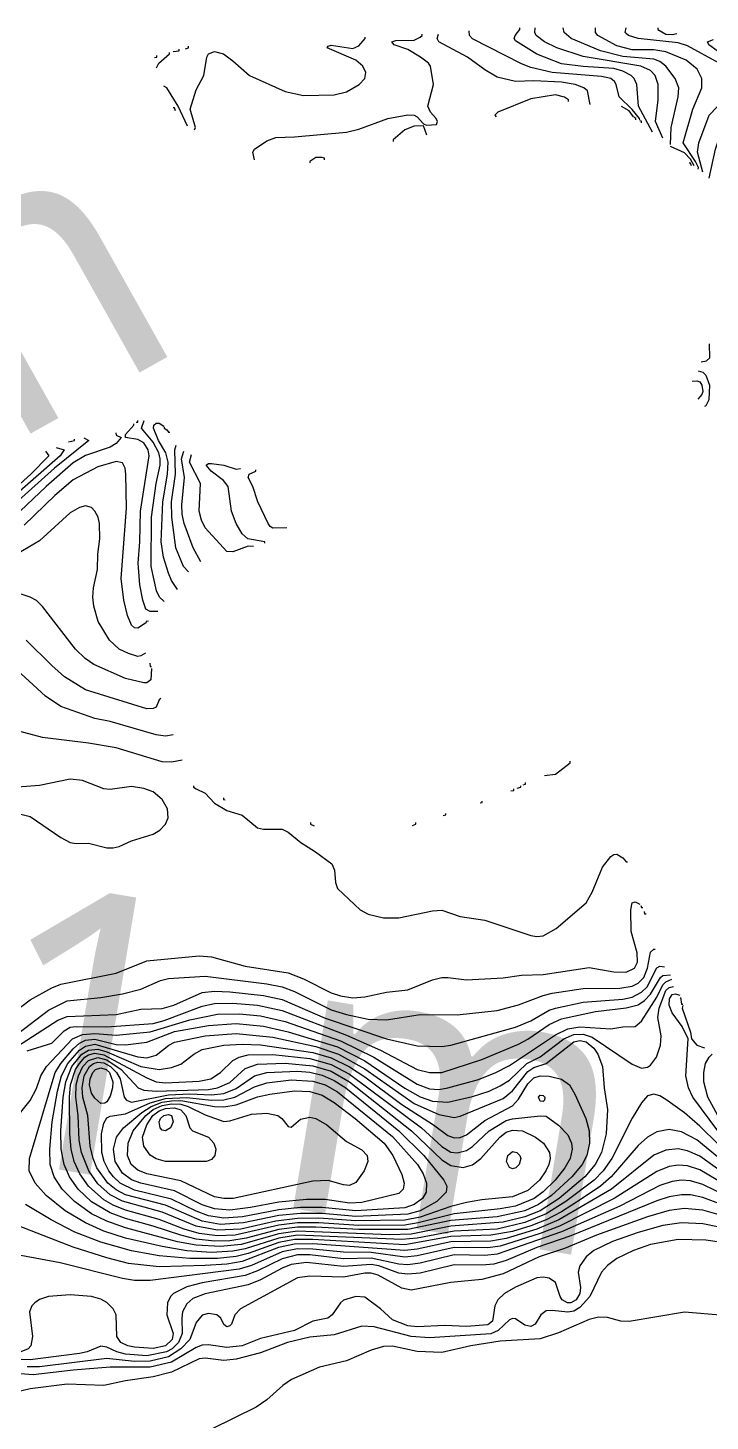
# Model space of a CAD drawing. Extents: x 474277 to 475042, y 254928 to 255625.
# Drawn here: x 474635.03 to 474652.07, y 255590.11 to 255624.93 of the extents above; entities that cross this region are included whole.
import ezdxf

# ---------------------------------------------------------------- set-up
doc = ezdxf.new("R2010")
doc.units = 0
doc.header["$MEASUREMENT"] = 0
doc.layers.add('BaseMapV2_DTM_export_MonNov09090547073261 — entities', color=1, linetype='CONTINUOUS')
doc.styles.get("Standard").update_dxf_attribs({"font": 'romans.shx'})

msp = doc.modelspace()

# ---------------------------------------------------------------- linework, layer by layer
at = {"layer": 'BaseMapV2_DTM_export_MonNov09090547073261 — entities', "color": 15, "linetype": 'Continuous', "true_color": 0xb7484b}
for points in [[(474639.194, 255622.381, 90.5), (474639.216, 255622.438, 90.5), (474639.088, 255622.898, 90.5), (474639.232, 255623.378, 90.5), (474639.428, 255623.742, 90.5), (474639.497, 255624.202, 90.5), (474639.539, 255624.28, 90.5), (474639.692, 255624.337, 90.5), (474639.918, 255624.279, 90.5), (474640.152, 255624.11, 90.5), (474640.565, 255623.742, 90.5), (474641.456, 255623.343, 90.5), (474641.916, 255623.244, 90.5), (474642.682, 255623.255, 90.5), (474642.989, 255623.33, 90.5), (474643.302, 255623.512, 90.5), (474643.443, 255623.665, 90.5), (474643.471, 255623.819, 90.5), (474643.393, 255623.972, 90.5), (474643.219, 255624.123, 90.5), (474642.508, 255624.432, 90.5), (474642.529, 255624.477, 90.5), (474642.606, 255624.496, 90.5), (474643.142, 255624.415, 90.5), (474643.296, 255624.483, 90.5), (474643.454, 255624.662, 90.5), (474643.454, 255624.7, 90.5)], [(474640.689, 255621.633, 90.75), (474640.647, 255621.825, 90.75), (474640.687, 255621.902, 90.75), (474640.996, 255622.108, 90.75), (474641.226, 255622.191, 90.75), (474641.686, 255622.204, 90.75), (474642.989, 255622.321, 90.75), (474643.296, 255622.398, 90.75), (474644.019, 255622.668, 90.75), (474644.523, 255622.757, 90.75), (474644.676, 255622.748, 90.75), (474644.753, 255622.71, 90.75), (474644.906, 255622.536, 90.75), (474644.983, 255622.496, 90.75), (474645.231, 255622.515, 90.75), (474645.263, 255622.592, 90.75), (474645.227, 255622.668, 90.75), (474645.085, 255622.822, 90.75), (474645.015, 255622.975, 90.75), (474645.156, 255623.512, 90.75), (474645.087, 255623.972, 90.75), (474645.037, 255624.049, 90.75), (474644.837, 255624.202, 90.75), (474644.523, 255624.39, 90.75), (474644.178, 255624.509, 90.75), (474644.123, 255624.585, 90.75), (474644.216, 255624.613, 90.75), (474644.676, 255624.622, 90.75), (474644.829, 255624.698, 90.75), (474644.876, 255624.739, 90.75), (474644.876, 255624.777, 90.75)], [(474649.069, 255623.013, 91), (474649.007, 255623.359, 91), (474648.912, 255623.435, 91), (474648.693, 255623.512, 91), (474648.356, 255623.572, 91), (474647.666, 255623.604, 91), (474647.206, 255623.589, 91), (474646.746, 255623.7, 91), (474646.44, 255623.881, 91), (474646.006, 255624.202, 91), (474645.289, 255624.583, 91), (474645.253, 255624.662, 91), (474645.286, 255624.777, 91)], [(474650.307, 255622.63, 91.25), (474650.303, 255622.668, 91.25), (474650.12, 255622.891, 91.25), (474649.791, 255623.205, 91.25), (474649.719, 255623.512, 91.25), (474649.68, 255623.589, 91.25), (474649.589, 255623.665, 91.25), (474649.353, 255623.718, 91.25), (474648.126, 255623.815, 91.25), (474647.59, 255623.939, 91.25), (474647.36, 255624.03, 91.25), (474646.133, 255624.659, 91.25), (474646.057, 255624.739, 91.25), (474646.052, 255624.854, 91.25)], [(474650.623, 255622.323, 91.5), (474650.28, 255622.975, 91.5), (474650.237, 255623.512, 91.5), (474650.168, 255623.665, 91.5), (474650.093, 255623.742, 91.5), (474649.89, 255623.852, 91.5), (474649.66, 255623.918, 91.5), (474648.893, 255623.962, 91.5), (474648.356, 255624.035, 91.5), (474647.743, 255624.276, 91.5), (474647.206, 255624.609, 91.5), (474647.172, 255624.662, 91.5), (474647.196, 255624.739, 91.5), (474647.317, 255624.892, 91.5), (474647.317, 255624.93, 91.5)], [(474650.883, 255622.17, 91.75), (474650.702, 255622.592, 91.75), (474650.766, 255623.129, 91.75), (474650.772, 255623.512, 91.75), (474650.691, 255623.742, 91.75), (474650.58, 255623.863, 91.75), (474650.335, 255623.972, 91.75), (474648.893, 255624.214, 91.75), (474648.235, 255624.432, 91.75), (474647.927, 255624.585, 91.75), (474647.726, 255624.739, 91.75), (474647.687, 255624.815, 91.75), (474647.695, 255624.93, 91.75)], [(474651.073, 255622.017, 92), (474651.092, 255622.438, 92), (474651.264, 255623.205, 92), (474651.282, 255623.435, 92), (474651.193, 255623.665, 92), (474650.96, 255623.972, 92), (474650.81, 255624.09, 92), (474650.657, 255624.149, 92), (474649.89, 255624.213, 92), (474649.325, 255624.355, 92), (474648.594, 255624.662, 92), (474648.426, 255624.815, 92), (474648.4, 255624.93, 92)], [(474651.769, 255621.398, 92.25), (474651.777, 255621.442, 92.25), (474651.698, 255621.595, 92.25), (474651.389, 255622.055, 92.25), (474651.634, 255622.898, 92.25), (474651.856, 255623.435, 92.25), (474651.857, 255623.665, 92.25), (474651.743, 255623.895, 92.25), (474651.466, 255624.125, 92.25), (474650.963, 255624.334, 92.25), (474650.657, 255624.378, 92.25), (474650.12, 255624.381, 92.25), (474649.737, 255624.479, 92.25), (474649.264, 255624.739, 92.25), (474649.202, 255624.815, 92.25), (474649.205, 255624.93, 92.25)], [(474651.883, 255621.327, 92.5), (474651.747, 255621.825, 92.5), (474651.786, 255622.055, 92.5), (474652.041, 255622.745, 92.5), (474652.623, 255623.359, 92.5), (474652.648, 255623.512, 92.5), (474652.568, 255623.742, 92.5), (474652.457, 255623.895, 92.5), (474652.289, 255624.049, 92.5), (474651.5, 255624.481, 92.5), (474651.27, 255624.558, 92.5), (474650.273, 255624.663, 92.5), (474650.028, 255624.739, 92.5), (474649.967, 255624.792, 92.5), (474649.946, 255624.815, 92.5), (474649.966, 255624.93, 92.5)], [(474650.762, 255624.93, 92.5), (474650.762, 255624.892, 92.5), (474650.963, 255624.771, 92.5), (474651.117, 255624.761, 92.5), (474651.232, 255624.789, 92.5)], [(474652.045, 255621.173, 92.75), (474652.197, 255621.902, 92.75), (474652.344, 255622.326, 92.75), (474652.557, 255622.592, 92.75), (474652.969, 255622.898, 92.75), (474653.11, 255623.047, 92.75), (474653.18, 255623.205, 92.75), (474653.194, 255623.359, 92.75), (474653.166, 255623.589, 92.75), (474653.034, 255623.845, 92.75), (474652.808, 255624.049, 92.75), (474652.241, 255624.355, 92.75), (474652.035, 255624.509, 92.75), (474651.997, 255624.585, 92.75), (474652.152, 255624.643, 92.75)], [(474638.197, 255624.186, 90), (474638.256, 255624.202, 90), (474638.256, 255624.24, 90)], [(474638.244, 255623.934, 90.25), (474638.299, 255624.049, 90.25), (474638.57, 255624.279, 90.25), (474638.57, 255624.317, 90.25)], [(474638.657, 255624.34, 90.25), (474638.81, 255624.355, 90.25), (474638.81, 255624.394, 90.25)], [(474638.964, 255624.406, 90.25), (474639.045, 255624.432, 90.25), (474639.045, 255624.47, 90.25)], [(474639.02, 255622.477, 90.25), (474638.781, 255622.975, 90.25), (474638.499, 255623.435, 90.25), (474638.427, 255623.476, 90.25)], [(474648.53, 255623.09, 90.75), (474648.53, 255623.129, 90.75), (474648.433, 255623.197, 90.75), (474648.203, 255623.253, 90.75), (474647.59, 255623.157, 90.75), (474646.765, 255622.822, 90.75), (474646.693, 255622.745, 90.75), (474646.723, 255622.707, 90.75)], [(474638.716, 255622.86, 90), (474638.695, 255622.932, 90), (474638.657, 255622.932, 90)], [(474650.155, 255622.707, 91), (474650.043, 255622.859, 91), (474649.852, 255622.969, 91)], [(474650.208, 255622.63, 91), (474650.208, 255622.668, 91), (474650.158, 255622.699, 91)], [(474650.354, 255622.553, 91.25), (474650.35, 255622.598, 91.25), (474650.312, 255622.611, 91.25)], [(474644.996, 255622.247, 90.75), (474644.906, 255622.483, 90.75), (474644.676, 255622.475, 90.75), (474644.446, 255622.382, 90.75), (474644.154, 255622.132, 90.75), (474644.154, 255622.093, 90.75)], [(474651.667, 255621.48, 92), (474651.577, 255621.649, 92), (474651.424, 255621.804, 92), (474651.078, 255621.967, 92)], [(474642.436, 255621.633, 90.75), (474642.436, 255621.672, 90.75), (474642.376, 255621.69, 90.75), (474642.222, 255621.693, 90.75), (474642.073, 255621.595, 90.75), (474642.073, 255621.557, 90.75)], [(474651.599, 255621.48, 91.75), (474651.577, 255621.551, 91.75), (474651.539, 255621.551, 91.75)], [(474651.845, 255616.586, 91.25), (474651.977, 255616.611, 91.25), (474652.055, 255616.688, 91.25), (474652.054, 255617.033, 91.25)], [(474651.769, 255616.358, 91.5), (474651.884, 255616.327, 91.5), (474651.96, 255616.25, 91.5), (474652.05, 255615.998, 91.5), (474652.037, 255615.632, 91.5), (474651.96, 255615.482, 91.5), (474651.922, 255615.471, 91.5)], [(474651.615, 255616.102, 91.75), (474651.73, 255616.112, 91.75), (474651.807, 255616.083, 91.75), (474651.861, 255615.998, 91.75), (474651.882, 255615.844, 91.75), (474651.861, 255615.768, 91.75), (474651.756, 255615.653, 91.75)], [(474638.274, 255610.344, 91.75), (474638.082, 255610.347, 91.75), (474637.981, 255610.4, 91.75), (474637.901, 255610.63, 91.75), (474637.829, 255611.014, 91.75), (474637.785, 255611.55, 91.75), (474637.827, 255612.087, 91.75), (474637.841, 255612.854, 91.75), (474638.065, 255614.234, 91.75), (474638.039, 255614.387, 91.75), (474637.929, 255614.559, 91.75), (474637.775, 255614.645, 91.75), (474637.474, 255614.694, 91.75), (474637.47, 255614.771, 91.75), (474637.681, 255615.001, 91.75), (474637.681, 255615.039, 91.75)], [(474637.737, 255615.075, 91.75), (474637.775, 255615.076, 91.75), (474637.777, 255615.116, 91.75)], [(474638.435, 255610.592, 92), (474638.318, 255610.707, 92), (474638.241, 255610.86, 92), (474638.107, 255611.474, 92), (474638.123, 255612.701, 92), (474638.236, 255613.544, 92), (474638.335, 255614.004, 92), (474638.337, 255614.157, 92), (474638.301, 255614.311, 92), (474638.159, 255614.578, 92), (474637.87, 255614.924, 92), (474637.938, 255615.116, 92)], [(474638.767, 255610.899, 92.25), (474638.619, 255611.116, 92.25), (474638.542, 255611.302, 92.25), (474638.422, 255611.704, 92.25), (474638.36, 255612.087, 92.25), (474638.401, 255613.084, 92.25), (474638.519, 255613.774, 92.25), (474638.539, 255614.081, 92.25), (474638.48, 255614.311, 92.25), (474638.297, 255614.617, 92.25), (474638.17, 255614.924, 92.25), (474638.179, 255615.001, 92.25), (474638.235, 255615.051, 92.25), (474638.312, 255615.05, 92.25), (474638.427, 255614.977, 92.25)], [(474638.433, 255614.962, 92.25), (474638.439, 255614.924, 92.25), (474638.504, 255614.887, 92.25)], [(474638.504, 255614.886, 92.25), (474638.542, 255614.825, 92.25), (474638.58, 255614.825, 92.25)], [(474636.433, 255614.682, 92), (474636.552, 255614.617, 92), (474635.697, 255613.927, 92), (474634.063, 255612.471, 92)], [(474637.226, 255614.809, 91.75), (474637.238, 255614.755, 91.75), (474637.358, 255614.694, 91.75), (474637.237, 255614.541, 91.75), (474637.085, 255614.456, 91.75), (474636.472, 255614.241, 91.75), (474636.165, 255614.06, 91.75), (474635.488, 255613.467, 91.75), (474634.679, 255612.701, 91.75)], [(474636.05, 255614.588, 92), (474636.194, 255614.617, 92), (474636.194, 255614.656, 92)], [(474639.04, 255611.336, 92.5), (474638.92, 255611.474, 92.5), (474638.724, 255611.934, 92.5), (474638.623, 255612.701, 92.5), (474638.618, 255613.084, 92.5), (474638.72, 255613.774, 92.5), (474638.701, 255614.387, 92.5), (474638.738, 255614.502, 92.5)], [(474635.743, 255614.441, 92.25), (474635.936, 255614.387, 92.25), (474635.838, 255614.234, 92.25), (474633.941, 255612.578, 92.25)], [(474635.477, 255614.349, 92.5), (474635.557, 255614.234, 92.5), (474635.105, 255613.774, 92.5), (474634.401, 255613.138, 92.5)], [(474639.347, 255611.587, 92.75), (474639.159, 255611.934, 92.75), (474638.939, 255612.547, 92.75), (474638.887, 255612.777, 92.75), (474638.88, 255613.007, 92.75), (474638.941, 255613.697, 92.75), (474638.868, 255614.157, 92.75), (474638.924, 255614.349, 92.75)], [(474640.662, 255611.972, 93), (474640.535, 255611.974, 93), (474640.152, 255611.834, 93), (474639.999, 255611.844, 93), (474639.462, 255612.44, 93), (474639.367, 255612.624, 93), (474639.307, 255612.854, 93), (474639.339, 255613.544, 93), (474639.066, 255614.081, 93), (474639.121, 255614.272, 93)], [(474637.967, 255610.05, 91.5), (474637.775, 255609.932, 91.5), (474637.698, 255609.94, 91.5), (474637.622, 255610.007, 91.5), (474637.52, 255610.247, 91.5), (474637.428, 255610.63, 91.5), (474637.365, 255611.167, 91.5), (474637.495, 255612.931, 91.5), (474637.475, 255613.774, 91.5), (474637.459, 255613.927, 91.5), (474637.392, 255614.061, 91.5), (474637.238, 255614.092, 91.5), (474636.778, 255613.961, 91.5), (474636.165, 255613.635, 91.5), (474635.705, 255613.242, 91.5), (474634.938, 255612.501, 91.5)], [(474640.952, 255612.049, 93.25), (474640.952, 255612.087, 93.25), (474640.528, 255612.164, 93.25), (474640.382, 255612.287, 93.25), (474640.233, 255612.547, 93.25), (474640.113, 255612.854, 93.25), (474640.033, 255613.467, 93.25), (474639.915, 255613.621, 93.25), (474639.609, 255613.851, 93.25), (474639.482, 255614.004, 93.25), (474639.539, 255614.047, 93.25), (474639.615, 255614.041, 93.25), (474639.922, 255614.001, 93.25), (474640.229, 255613.906, 93.25), (474640.344, 255613.915, 93.25)], [(474641.494, 255612.437, 93.5), (474641.149, 255612.432, 93.5), (474641.082, 255612.471, 93.5), (474641.036, 255612.547, 93.5), (474640.776, 255613.084, 93.5), (474640.646, 255613.467, 93.5), (474640.529, 255613.697, 93.5), (474640.56, 255613.774, 93.5), (474640.721, 255613.851, 93.5), (474640.721, 255613.889, 93.5)], [(474637.967, 255609.305, 91.25), (474637.852, 255609.234, 91.25), (474637.775, 255609.223, 91.25), (474637.545, 255609.292, 91.25), (474637.312, 255609.403, 91.25), (474637.067, 255609.633, 91.25), (474636.785, 255610.094, 91.25), (474636.682, 255610.477, 91.25), (474636.656, 255610.707, 91.25), (474636.673, 255610.937, 91.25), (474636.775, 255611.397, 91.25), (474636.776, 255611.78, 91.25), (474636.826, 255612.164, 91.25), (474636.818, 255612.547, 91.25), (474636.784, 255612.701, 91.25), (474636.701, 255612.854, 91.25), (474636.625, 255612.941, 91.25), (474636.472, 255612.987, 91.25), (474636.318, 255612.942, 91.25), (474636.088, 255612.812, 91.25), (474635.322, 255612.114, 91.25), (474634.478, 255611.61, 91.25)], [(474638.12, 255608.924, 91), (474638.104, 255608.637, 91), (474638.005, 255608.565, 91), (474637.929, 255608.566, 91), (474637.468, 255608.669, 91), (474636.683, 255609.02, 91), (474636.466, 255609.173, 91), (474636.223, 255609.403, 91), (474635.398, 255610.471, 91), (474635.245, 255610.617, 91), (474635.091, 255610.707, 91), (474634.478, 255610.909, 91)], [(474638.044, 255610.105, 91.5), (474637.986, 255610.094, 91.5), (474637.974, 255610.055, 91.5)], [(474638.35, 255608.168, 90.75), (474638.312, 255608.139, 90.75), (474638.235, 255607.958, 90.75), (474638.159, 255607.92, 90.75), (474638.005, 255607.916, 90.75), (474636.472, 255608.384, 90.75), (474635.951, 255608.713, 90.75), (474635.628, 255608.993, 90.75), (474634.989, 255609.633, 90.75)], [(474638.657, 255607.263, 90.5), (474638.465, 255607.234, 90.5), (474638.235, 255607.267, 90.5), (474637.085, 255607.593, 90.5), (474636.702, 255607.675, 90.5), (474635.858, 255607.975, 90.5), (474635.475, 255608.228, 90.5), (474634.555, 255609.07, 90.5)], [(474638.075, 255609.058, 91), (474638.082, 255608.97, 91), (474638.12, 255608.97, 91)], [(474638.887, 255606.633, 90.25), (474638.619, 255606.578, 90.25), (474638.389, 255606.592, 90.25), (474637.238, 255606.936, 90.25), (474636.548, 255607.059, 90.25), (474635.398, 255607.199, 90.25), (474634.555, 255607.423, 90.25)], [(474647.935, 255606.243, 89.75), (474648.203, 255606.278, 89.75), (474648.572, 255606.566, 89.75), (474648.572, 255606.605, 89.75)], [(474637.315, 255604.476, 90), (474637.622, 255604.612, 90), (474638.159, 255604.781, 90), (474638.326, 255604.88, 90), (474638.471, 255605.033, 90), (474638.532, 255605.186, 90), (474638.522, 255605.416, 90), (474638.382, 255605.646, 90), (474638.159, 255605.841, 90), (474637.929, 255605.924, 90), (474637.622, 255605.972, 90), (474637.085, 255605.901, 90), (474636.932, 255605.911, 90), (474636.395, 255606.122, 90), (474636.088, 255606.153, 90), (474635.322, 255606, 90), (474634.555, 255605.942, 90)], [(474639.171, 255605.991, 90), (474639.171, 255605.953, 90), (474639.232, 255605.912, 90), (474639.462, 255605.804, 90), (474639.692, 255605.555, 90), (474639.999, 255605.37, 90), (474640.382, 255605.257, 90), (474640.766, 255604.943, 90), (474640.919, 255604.902, 90), (474641.379, 255604.902, 90), (474641.532, 255604.829, 90), (474641.846, 255604.573, 90), (474642.217, 255604.343, 90), (474642.623, 255604.036, 90), (474642.687, 255603.883, 90), (474642.711, 255603.576, 90), (474642.766, 255603.423, 90), (474643.327, 255602.886, 90), (474643.526, 255602.784, 90), (474643.909, 255602.691, 90), (474644.293, 255602.686, 90), (474645.136, 255602.868, 90), (474645.366, 255602.882, 90), (474645.826, 255602.72, 90), (474646.44, 255602.632, 90), (474647.59, 255602.25, 90), (474647.743, 255602.221, 90), (474647.896, 255602.237, 90), (474648.222, 255602.426, 90), (474648.97, 255603.065, 90), (474649.123, 255603.328, 90), (474649.378, 255603.959, 90), (474649.583, 255604.219, 90), (474649.66, 255604.275, 90), (474649.737, 255604.284, 90), (474649.89, 255604.186, 90), (474649.967, 255604.087, 90), (474650.005, 255604.087, 90)], [(474647.091, 255605.866, 89.75), (474647.162, 255605.876, 89.75), (474647.162, 255605.915, 89.75)], [(474647.245, 255605.927, 89.75), (474647.336, 255605.953, 89.75), (474647.336, 255605.991, 89.75)], [(474647.398, 255606.011, 89.75), (474647.459, 255606.03, 89.75), (474647.459, 255606.068, 89.75)], [(474639.915, 255605.685, 89.75), (474639.915, 255605.646, 89.75), (474639.96, 255605.642, 89.75)], [(474646.325, 255605.563, 89.75), (474646.372, 255605.57, 89.75), (474646.372, 255605.608, 89.75)], [(474634.861, 255605.278, 90), (474635.091, 255605.222, 90), (474635.858, 255604.701, 90), (474636.088, 255604.576, 90), (474636.242, 255604.545, 90), (474636.548, 255604.554, 90), (474637.008, 255604.443, 90), (474637.162, 255604.439, 90), (474637.315, 255604.476, 90)], [(474645.404, 255605.245, 89.75), (474645.471, 255605.263, 89.75), (474645.471, 255605.301, 89.75)], [(474642.087, 255605.071, 89.75), (474642.087, 255605.033, 89.75), (474642.184, 255604.987, 89.75)], [(474644.638, 255605.001, 89.75), (474644.721, 255605.033, 89.75), (474644.721, 255605.071, 89.75)], [(474634.708, 255600.346, 90.25), (474635.091, 255600.637, 90.25), (474635.628, 255600.943, 90.25), (474635.858, 255601.029, 90.25), (474637.238, 255601.311, 90.25), (474638.005, 255601.618, 90.25), (474639.309, 255601.74, 90.25), (474639.615, 255601.719, 90.25), (474640.459, 255601.485, 90.25), (474641.532, 255601.314, 90.25), (474641.916, 255601.168, 90.25), (474642.606, 255600.812, 90.25), (474642.836, 255600.737, 90.25), (474643.142, 255600.695, 90.25), (474643.449, 255600.713, 90.25), (474643.986, 255600.831, 90.25), (474644.523, 255600.891, 90.25), (474645.136, 255601.137, 90.25), (474645.366, 255601.198, 90.25), (474645.519, 255601.203, 90.25), (474645.98, 255601.137, 90.25), (474646.9, 255601.188, 90.25), (474647.36, 255601.256, 90.25), (474647.896, 255601.277, 90.25), (474649.047, 255601.452, 90.25), (474649.66, 255601.338, 90.25), (474649.967, 255601.333, 90.25), (474650.175, 255601.429, 90.25), (474650.254, 255601.582, 90.25), (474650.244, 255601.813, 90.25), (474650.098, 255602.349, 90.25), (474650.087, 255602.886, 90.25), (474650.12, 255603.065, 90.25), (474650.197, 255603.089, 90.25), (474650.312, 255603.031, 90.25)], [(474650.333, 255603.001, 90.25), (474650.35, 255602.95, 90.25), (474650.388, 255602.95, 90.25)], [(474650.42, 255602.848, 90.25), (474650.427, 255602.79, 90.25), (474650.465, 255602.79, 90.25)], [(474634.631, 255599.686, 90.5), (474635.552, 255600.383, 90.5), (474636.012, 255600.615, 90.5), (474636.855, 255600.697, 90.5), (474637.392, 255600.792, 90.5), (474637.852, 255600.91, 90.5), (474638.341, 255601.122, 90.5), (474638.542, 255601.176, 90.5), (474639.462, 255601.235, 90.5), (474640.996, 255601.04, 90.5), (474641.379, 255600.964, 90.5), (474641.686, 255600.852, 90.5), (474642.606, 255600.394, 90.5), (474642.989, 255600.274, 90.5), (474643.526, 255600.161, 90.5), (474643.986, 255600.143, 90.5), (474644.829, 255600.273, 90.5), (474645.749, 255600.262, 90.5), (474646.746, 255600.378, 90.5), (474647.283, 255600.52, 90.5), (474647.896, 255600.752, 90.5), (474648.126, 255600.805, 90.5), (474648.893, 255600.921, 90.5), (474649.813, 255600.935, 90.5), (474650.12, 255600.984, 90.5), (474650.273, 255601.054, 90.5), (474650.408, 255601.199, 90.5), (474650.502, 255601.429, 90.5), (474650.58, 255601.832, 90.5), (474650.657, 255601.904, 90.5), (474650.695, 255601.904, 90.5)], [(474634.631, 255599.39, 90.75), (474635.782, 255600.129, 90.75), (474636.012, 255600.227, 90.75), (474637.238, 255600.276, 90.75), (474637.852, 255600.41, 90.75), (474638.389, 255600.423, 90.75), (474638.678, 255600.509, 90.75), (474639.385, 255600.822, 90.75), (474639.692, 255600.858, 90.75), (474640.075, 255600.839, 90.75), (474640.919, 255600.753, 90.75), (474641.379, 255600.653, 90.75), (474642.452, 255600.179, 90.75), (474643.986, 255599.664, 90.75), (474644.753, 255599.49, 90.75), (474645.366, 255599.475, 90.75), (474645.596, 255599.512, 90.75), (474647.206, 255599.958, 90.75), (474647.59, 255600.118, 90.75), (474648.05, 255600.381, 90.75), (474648.203, 255600.435, 90.75), (474648.893, 255600.582, 90.75), (474649.89, 255600.659, 90.75), (474650.12, 255600.707, 90.75), (474650.35, 255600.83, 90.75), (474650.493, 255600.969, 90.75), (474650.733, 255601.437, 90.75), (474650.81, 255601.485, 90.75), (474650.925, 255601.464, 90.75)], [(474635.015, 255599.366, 91), (474635.628, 255599.557, 91), (474635.935, 255599.868, 91), (474636.088, 255599.955, 91), (474636.242, 255599.977, 91), (474637.008, 255599.968, 91), (474638.159, 255600.052, 91), (474638.436, 255600.126, 91), (474639.385, 255600.482, 91), (474639.692, 255600.549, 91), (474640.152, 255600.556, 91), (474640.766, 255600.508, 91), (474641.379, 255600.375, 91), (474642.989, 255599.754, 91), (474643.833, 255599.381, 91), (474644.753, 255598.901, 91), (474645.059, 255598.828, 91), (474645.366, 255598.823, 91), (474646.363, 255599.146, 91), (474647.283, 255599.536, 91), (474647.513, 255599.657, 91), (474648.05, 255600.026, 91), (474648.356, 255600.169, 91), (474649.2, 255600.349, 91), (474649.967, 255600.444, 91), (474650.273, 255600.517, 91), (474650.427, 255600.622, 91), (474650.58, 255600.785, 91), (474650.829, 255601.199, 91), (474650.887, 255601.248, 91), (474651.078, 255601.265, 91)], [(474634.861, 255597.831, 91.25), (474635.091, 255598.122, 91.25), (474635.245, 255598.428, 91.25), (474635.356, 255598.745, 91.25), (474635.498, 255598.976, 91.25), (474636.143, 255599.666, 91.25), (474636.395, 255599.773, 91.25), (474636.702, 255599.797, 91.25), (474637.238, 255599.758, 91.25), (474638.082, 255599.844, 91.25), (474639.079, 255600.142, 91.25), (474639.769, 255600.282, 91.25), (474640.305, 255600.292, 91.25), (474640.842, 255600.244, 91.25), (474641.456, 255600.097, 91.25), (474642.836, 255599.616, 91.25), (474643.67, 255599.206, 91.25), (474644.753, 255598.533, 91.25), (474645.059, 255598.42, 91.25), (474645.289, 255598.402, 91.25), (474645.519, 255598.44, 91.25), (474646.286, 255598.654, 91.25), (474646.715, 255598.822, 91.25), (474647.053, 255599.004, 91.25), (474648.203, 255599.77, 91.25), (474648.51, 255599.92, 91.25), (474648.817, 255599.965, 91.25), (474649.583, 255599.918, 91.25), (474649.89, 255599.969, 91.25), (474650.197, 255599.978, 91.25), (474650.35, 255600.104, 91.25), (474650.733, 255600.708, 91.25), (474650.887, 255601.012, 91.25), (474650.963, 255601.091, 91.25), (474651.112, 255601.161, 91.25)], [(474652.727, 255596.581, 91.5), (474651.807, 255597.48, 91.5), (474651.424, 255597.814, 91.5), (474650.963, 255598.151, 91.5), (474650.81, 255598.238, 91.5), (474650.657, 255598.283, 91.5), (474650.503, 255598.239, 91.5), (474650.35, 255598.07, 91.5), (474650.12, 255597.686, 91.5), (474649.614, 255596.675, 91.5), (474649.396, 255596.369, 91.5), (474649.171, 255596.138, 91.5), (474648.464, 255595.602, 91.5), (474647.973, 255595.292, 91.5), (474647.436, 255595.076, 91.5), (474646.746, 255594.913, 91.5), (474645.673, 255594.862, 91.5), (474644.753, 255594.689, 91.5), (474644.369, 255594.649, 91.5), (474641.762, 255594.756, 91.5), (474641.302, 255594.688, 91.5), (474640.459, 255594.419, 91.5), (474640.152, 255594.359, 91.5), (474639.615, 255594.329, 91.5), (474639.002, 255594.369, 91.5), (474638.389, 255594.474, 91.5), (474637.468, 255594.685, 91.5), (474636.932, 255594.861, 91.5), (474636.474, 255595.065, 91.5), (474635.967, 255595.372, 91.5), (474635.49, 255595.755, 91.5), (474635.213, 255596.062, 91.5), (474635.067, 255596.369, 91.5), (474635.075, 255596.675, 91.5), (474635.718, 255598.822, 91.5), (474635.852, 255599.052, 91.5), (474636.165, 255599.42, 91.5), (474636.318, 255599.555, 91.5), (474636.472, 255599.632, 91.5), (474636.702, 255599.658, 91.5), (474637.238, 255599.523, 91.5), (474637.468, 255599.516, 91.5), (474638.005, 255599.579, 91.5), (474638.695, 255599.847, 91.5), (474639.539, 255600.003, 91.5), (474640.229, 255600.048, 91.5), (474640.919, 255599.985, 91.5), (474641.532, 255599.841, 91.5), (474642.759, 255599.466, 91.5), (474643.449, 255599.115, 91.5), (474644.446, 255598.436, 91.5), (474644.829, 255598.215, 91.5), (474645.136, 255598.107, 91.5), (474645.519, 255598.084, 91.5), (474646.133, 255598.222, 91.5), (474646.546, 255598.362, 91.5), (474646.823, 255598.493, 91.5), (474647.053, 255598.637, 91.5), (474647.491, 255599.052, 91.5), (474647.82, 255599.218, 91.5), (474648.417, 255599.666, 91.5), (474648.663, 255599.771, 91.5), (474648.893, 255599.779, 91.5), (474649.123, 255599.704, 91.5), (474650.12, 255599.032, 91.5), (474650.35, 255598.937, 91.5), (474650.503, 255598.955, 91.5), (474650.58, 255599.008, 91.5), (474650.724, 255599.206, 91.5), (474650.83, 255599.512, 91.5), (474650.841, 255599.742, 91.5), (474650.763, 255600.202, 91.5), (474650.796, 255600.432, 91.5), (474650.963, 255600.873, 91.5), (474651.04, 255600.953, 91.5), (474651.155, 255600.976, 91.5)], [(474652.262, 255597.365, 91.75), (474651.638, 255598.209, 91.75), (474651.529, 255598.439, 91.75), (474651.459, 255598.745, 91.75), (474651.516, 255599.666, 91.75), (474651.366, 255599.972, 91.75), (474651.117, 255600.315, 91.75), (474651.042, 255600.509, 91.75), (474651.05, 255600.662, 91.75), (474651.117, 255600.777, 91.75), (474651.193, 255600.795, 91.75), (474651.309, 255600.758, 91.75)], [(474651.323, 255600.701, 91.75), (474651.347, 255600.532, 91.75), (474651.385, 255600.532, 91.75)], [(474651.385, 255600.5, 91.75), (474651.366, 255600.432, 91.75), (474651.577, 255599.831, 91.75), (474651.603, 255599.666, 91.75), (474651.734, 255599.512, 91.75), (474651.922, 255599.441, 91.75)], [(474640.356, 255594.528, 91.75), (474639.845, 255594.473, 91.75), (474639.232, 255594.508, 91.75), (474638.772, 255594.595, 91.75), (474637.468, 255594.942, 91.75), (474637.008, 255595.106, 91.75), (474636.625, 255595.297, 91.75), (474636.199, 255595.602, 91.75), (474635.893, 255595.908, 91.75), (474635.69, 255596.215, 91.75), (474635.592, 255596.522, 91.75), (474635.578, 255596.905, 91.75), (474635.64, 255597.595, 91.75), (474635.775, 255598.362, 91.75), (474635.874, 255598.745, 91.75), (474636.032, 255599.052, 91.75), (474636.318, 255599.38, 91.75), (474636.472, 255599.484, 91.75), (474636.702, 255599.53, 91.75), (474637.775, 255599.216, 91.75), (474638.005, 255599.192, 91.75), (474638.235, 255599.259, 91.75), (474638.552, 255599.512, 91.75), (474638.695, 255599.584, 91.75), (474639.462, 255599.742, 91.75), (474640.229, 255599.801, 91.75), (474641.149, 255599.704, 91.75), (474642.222, 255599.474, 91.75), (474642.789, 255599.282, 91.75), (474643.449, 255598.915, 91.75), (474644.676, 255598.053, 91.75), (474645.289, 255597.775, 91.75), (474645.673, 255597.702, 91.75), (474645.826, 255597.732, 91.75), (474646.9, 255598.178, 91.75), (474647.13, 255598.367, 91.75), (474647.513, 255598.848, 91.75), (474647.666, 255598.946, 91.75), (474647.973, 255599.049, 91.75), (474648.663, 255599.591, 91.75), (474648.817, 255599.625, 91.75), (474648.974, 255599.589, 91.75), (474649.161, 255599.436, 91.75), (474649.266, 255599.282, 91.75), (474649.375, 255598.976, 91.75), (474649.417, 255598.439, 91.75), (474649.502, 255597.902, 91.75), (474649.468, 255597.289, 91.75), (474649.352, 255596.829, 91.75), (474649.193, 255596.522, 91.75), (474648.934, 255596.215, 91.75), (474648.294, 255595.678, 91.75), (474647.822, 255595.372, 91.75), (474647.436, 255595.218, 91.75), (474646.9, 255595.084, 91.75), (474645.596, 255594.983, 91.75), (474644.599, 255594.788, 91.75), (474644.063, 255594.767, 91.75), (474641.762, 255594.857, 91.75), (474641.302, 255594.793, 91.75), (474640.356, 255594.528, 91.75)], [(474640.484, 255594.682, 92), (474640.075, 255594.617, 92), (474639.692, 255594.61, 92), (474639.232, 255594.662, 92), (474638.849, 255594.756, 92), (474638.159, 255594.988, 92), (474637.468, 255595.173, 92), (474637.085, 255595.319, 92), (474636.625, 255595.593, 92), (474636.29, 255595.908, 92), (474636.07, 255596.215, 92), (474635.937, 255596.522, 92), (474635.865, 255596.905, 92), (474635.857, 255597.365, 92), (474635.916, 255598.209, 92), (474635.979, 255598.592, 92), (474636.131, 255598.976, 92), (474636.381, 255599.282, 92), (474636.548, 255599.385, 92), (474636.778, 255599.408, 92), (474637.008, 255599.339, 92), (474637.852, 255598.974, 92), (474638.312, 255598.903, 92), (474638.619, 255598.952, 92), (474638.849, 255599.03, 92), (474639.175, 255599.282, 92), (474639.385, 255599.396, 92), (474639.926, 255599.512, 92), (474640.382, 255599.537, 92), (474640.842, 255599.517, 92), (474642.146, 255599.326, 92), (474642.606, 255599.192, 92), (474643.066, 255598.967, 92), (474643.449, 255598.714, 92), (474644.369, 255598.023, 92), (474645.159, 255597.519, 92), (474645.519, 255597.248, 92), (474645.673, 255597.19, 92), (474645.826, 255597.199, 92), (474645.98, 255597.266, 92), (474646.44, 255597.626, 92), (474647.13, 255597.99, 92), (474647.283, 255598.156, 92), (474647.513, 255598.541, 92), (474647.666, 255598.695, 92), (474647.82, 255598.745, 92), (474648.05, 255598.73, 92), (474648.356, 255598.66, 92), (474648.554, 255598.515, 92), (474648.692, 255598.285, 92), (474648.965, 255597.672, 92), (474649.043, 255597.365, 92), (474649.055, 255597.059, 92), (474648.988, 255596.752, 92), (474648.869, 255596.522, 92), (474648.611, 255596.215, 92), (474648.108, 255595.755, 92), (474647.778, 255595.525, 92), (474647.436, 255595.372, 92), (474646.746, 255595.22, 92), (474645.596, 255595.123, 92), (474644.523, 255594.899, 92), (474643.296, 255594.898, 92), (474642.222, 255594.961, 92), (474641.762, 255594.961, 92), (474641.302, 255594.9, 92), (474640.484, 255594.682, 92)], [(474640.208, 255594.758, 92.25), (474639.769, 255594.741, 92.25), (474639.309, 255594.799, 92.25), (474638.931, 255594.912, 92.25), (474638.312, 255595.153, 92.25), (474637.468, 255595.383, 92.25), (474637.162, 255595.507, 92.25), (474636.932, 255595.639, 92.25), (474636.545, 255595.985, 92.25), (474636.332, 255596.292, 92.25), (474636.192, 255596.599, 92.25), (474636.113, 255596.905, 92.25), (474636.078, 255597.289, 92.25), (474636.07, 255598.209, 92.25), (474636.101, 255598.515, 92.25), (474636.226, 255598.899, 92.25), (474636.318, 255599.054, 92.25), (474636.459, 255599.206, 92.25), (474636.548, 255599.263, 92.25), (474636.702, 255599.305, 92.25), (474636.932, 255599.269, 92.25), (474638.005, 255598.693, 92.25), (474638.235, 255598.593, 92.25), (474638.465, 255598.565, 92.25), (474639.309, 255598.612, 92.25), (474639.599, 255598.669, 92.25), (474639.839, 255598.822, 92.25), (474640.153, 255599.129, 92.25), (474640.305, 255599.208, 92.25), (474640.535, 255599.264, 92.25), (474641.149, 255599.272, 92.25), (474642.069, 255599.176, 92.25), (474642.606, 255599.028, 92.25), (474643.066, 255598.784, 92.25), (474644.861, 255597.442, 92.25), (474645.366, 255596.978, 92.25), (474645.596, 255596.838, 92.25), (474645.749, 255596.814, 92.25), (474645.98, 255596.873, 92.25), (474646.133, 255596.977, 92.25), (474646.553, 255597.365, 92.25), (474646.976, 255597.628, 92.25), (474647.13, 255597.668, 92.25), (474647.82, 255597.743, 92.25), (474647.973, 255597.73, 92.25), (474648.28, 255597.513, 92.25), (474648.51, 255597.271, 92.25), (474648.608, 255597.059, 92.25), (474648.622, 255596.905, 92.25), (474648.571, 255596.675, 92.25), (474648.442, 255596.445, 92.25), (474648.195, 255596.138, 92.25), (474647.896, 255595.843, 92.25), (474647.674, 255595.678, 92.25), (474647.206, 255595.487, 92.25), (474646.823, 255595.416, 92.25), (474645.673, 255595.291, 92.25), (474644.781, 255595.065, 92.25), (474644.446, 255595.012, 92.25), (474643.296, 255595.004, 92.25), (474642.299, 255595.067, 92.25), (474641.762, 255595.067, 92.25), (474641.302, 255595.01, 92.25), (474640.208, 255594.758, 92.25)], [(474640.35, 255594.912, 92.5), (474639.769, 255594.881, 92.5), (474639.232, 255594.982, 92.5), (474638.389, 255595.331, 92.5), (474637.392, 255595.609, 92.5), (474637.085, 255595.771, 92.5), (474636.778, 255596.042, 92.5), (474636.552, 255596.369, 92.5), (474636.373, 255596.829, 92.5), (474636.317, 255597.135, 92.5), (474636.29, 255597.749, 92.5), (474636.227, 255598.209, 92.5), (474636.24, 255598.515, 92.5), (474636.296, 255598.745, 92.5), (474636.406, 255598.976, 92.5), (474636.545, 255599.129, 92.5), (474636.778, 255599.202, 92.5), (474637.008, 255599.141, 92.5), (474637.36, 255598.899, 92.5), (474637.786, 255598.439, 92.5), (474637.929, 255598.38, 92.5), (474638.235, 255598.356, 92.5), (474639.539, 255598.404, 92.5), (474639.769, 255598.439, 92.5), (474640.075, 255598.575, 92.5), (474640.459, 255598.922, 92.5), (474640.766, 255599.034, 92.5), (474641.456, 255599.06, 92.5), (474642.146, 255598.995, 92.5), (474642.606, 255598.857, 92.5), (474643.066, 255598.588, 92.5), (474644.609, 255597.365, 92.5), (474645.366, 255596.639, 92.5), (474645.596, 255596.501, 92.5), (474645.903, 255596.451, 92.5), (474646.133, 255596.514, 92.5), (474646.34, 255596.675, 92.5), (474646.819, 255597.212, 92.5), (474646.976, 255597.33, 92.5), (474647.13, 255597.388, 92.5), (474647.379, 255597.365, 92.5), (474647.703, 255597.212, 92.5), (474647.906, 255597.059, 92.5), (474648.053, 255596.829, 92.5), (474648.069, 255596.675, 92.5), (474648.038, 255596.522, 92.5), (474647.968, 255596.369, 92.5), (474647.805, 255596.138, 92.5), (474647.513, 255595.877, 92.5), (474647.13, 255595.719, 92.5), (474646.363, 255595.645, 92.5), (474645.98, 255595.577, 92.5), (474645.596, 255595.477, 92.5), (474644.829, 255595.213, 92.5), (474644.446, 255595.137, 92.5), (474643.219, 255595.115, 92.5), (474642.299, 255595.182, 92.5), (474641.762, 255595.179, 92.5), (474641.226, 255595.112, 92.5), (474640.35, 255594.912, 92.5)], [(474652.262, 255597.749, 92), (474652.01, 255598.209, 92), (474651.907, 255598.592, 92), (474651.906, 255598.822, 92), (474651.954, 255599.052, 92), (474652.041, 255599.206, 92), (474652.12, 255599.282, 92)], [(474640.413, 255595.065, 92.75), (474639.845, 255595.027, 92.75), (474639.385, 255595.106, 92.75), (474638.465, 255595.506, 92.75), (474637.468, 255595.772, 92.75), (474637.238, 255595.894, 92.75), (474637.033, 255596.062, 92.75), (474636.758, 255596.445, 92.75), (474636.663, 255596.675, 92.75), (474636.586, 255596.982, 92.75), (474636.532, 255597.749, 92.75), (474636.407, 255598.209, 92.75), (474636.386, 255598.439, 92.75), (474636.439, 255598.745, 92.75), (474636.57, 255598.976, 92.75), (474636.668, 255599.052, 92.75), (474636.778, 255599.086, 92.75), (474636.932, 255599.067, 92.75), (474637.097, 255598.976, 92.75), (474637.244, 255598.822, 92.75), (474637.333, 255598.669, 92.75), (474637.439, 255598.209, 92.75), (474637.495, 255598.132, 92.75), (474637.622, 255598.083, 92.75), (474638.542, 255598.263, 92.75), (474639.079, 255598.292, 92.75), (474639.615, 255598.263, 92.75), (474639.922, 255598.298, 92.75), (474640.229, 255598.426, 92.75), (474640.689, 255598.742, 92.75), (474640.996, 255598.822, 92.75), (474641.762, 255598.859, 92.75), (474642.069, 255598.83, 92.75), (474642.376, 255598.758, 92.75), (474642.682, 255598.626, 92.75), (474642.974, 255598.439, 92.75), (474644.298, 255597.365, 92.75), (474644.915, 255596.752, 92.75), (474645.419, 255596.138, 92.75), (474645.493, 255595.985, 92.75), (474645.472, 255595.832, 92.75), (474645.241, 255595.602, 92.75), (474644.829, 255595.372, 92.75), (474644.523, 255595.284, 92.75), (474643.219, 255595.23, 92.75), (474642.376, 255595.303, 92.75), (474641.839, 255595.304, 92.75), (474641.302, 255595.251, 92.75), (474640.413, 255595.065, 92.75)], [(474636.954, 255598.055, 93), (474636.855, 255598.051, 93), (474636.702, 255598.18, 93), (474636.625, 255598.305, 93), (474636.574, 255598.515, 93), (474636.587, 255598.669, 93), (474636.652, 255598.822, 93), (474636.724, 255598.899, 93), (474636.855, 255598.943, 93), (474636.989, 255598.899, 93), (474637.072, 255598.822, 93), (474637.155, 255598.592, 93), (474637.145, 255598.439, 93), (474637.085, 255598.234, 93), (474637.008, 255598.094, 93), (474636.954, 255598.055, 93)], [(474640.389, 255595.218, 93), (474639.922, 255595.188, 93), (474639.539, 255595.243, 93), (474639.232, 255595.357, 93), (474638.619, 255595.658, 93), (474637.698, 255595.886, 93), (474637.339, 255596.062, 93), (474637.168, 255596.215, 93), (474637.051, 255596.369, 93), (474636.94, 255596.599, 93), (474636.88, 255596.829, 93), (474636.871, 255597.289, 93), (474636.932, 255597.556, 93), (474637.008, 255597.696, 93), (474637.085, 255597.735, 93), (474637.468, 255597.789, 93), (474638.082, 255598.068, 93), (474638.465, 255598.173, 93), (474639.002, 255598.2, 93), (474639.615, 255598.132, 93), (474639.922, 255598.138, 93), (474640.199, 255598.209, 93), (474640.689, 255598.465, 93), (474640.996, 255598.563, 93), (474641.609, 255598.644, 93), (474642.146, 255598.609, 93), (474642.452, 255598.515, 93), (474642.759, 255598.344, 93), (474644.139, 255597.222, 93), (474644.763, 255596.522, 93), (474644.903, 255596.292, 93), (474644.987, 255596.062, 93), (474644.977, 255595.832, 93), (474644.883, 255595.678, 93), (474644.68, 255595.525, 93), (474644.446, 255595.446, 93), (474643.219, 255595.364, 93), (474642.376, 255595.452, 93), (474641.839, 255595.45, 93), (474641.302, 255595.396, 93), (474640.389, 255595.218, 93)], [(474640.591, 255595.448, 93.25), (474640.075, 255595.384, 93.25), (474639.692, 255595.418, 93.25), (474639.385, 255595.522, 93.25), (474638.695, 255595.864, 93.25), (474637.852, 255596.058, 93.25), (474637.622, 255596.141, 93.25), (474637.392, 255596.309, 93.25), (474637.214, 255596.599, 93.25), (474637.17, 255596.905, 93.25), (474637.249, 255597.212, 93.25), (474637.421, 255597.442, 93.25), (474637.876, 255597.825, 93.25), (474638.113, 255597.979, 93.25), (474638.389, 255598.08, 93.25), (474638.619, 255598.121, 93.25), (474638.849, 255598.122, 93.25), (474639.692, 255597.972, 93.25), (474639.922, 255597.963, 93.25), (474640.229, 255598.019, 93.25), (474640.766, 255598.214, 93.25), (474641.072, 255598.287, 93.25), (474641.686, 255598.371, 93.25), (474642.069, 255598.352, 93.25), (474642.376, 255598.256, 93.25), (474642.682, 255598.072, 93.25), (474643.205, 255597.672, 93.25), (474643.926, 255597.059, 93.25), (474644.147, 255596.752, 93.25), (474644.369, 255596.277, 93.25), (474644.427, 255596.062, 93.25), (474644.406, 255595.908, 93.25), (474644.293, 255595.801, 93.25), (474643.373, 255595.575, 93.25), (474643.066, 255595.557, 93.25), (474642.452, 255595.65, 93.25), (474641.992, 255595.655, 93.25), (474641.302, 255595.586, 93.25), (474640.591, 255595.448, 93.25)], [(474647.928, 255598.132, 92.25), (474647.896, 255598.098, 92.25), (474647.82, 255598.112, 92.25), (474647.783, 255598.209, 92.25), (474647.82, 255598.255, 92.25), (474647.896, 255598.254, 92.25), (474647.938, 255598.209, 92.25), (474647.928, 255598.132, 92.25)], [(474640.155, 255595.678, 93.5), (474639.922, 255595.678, 93.5), (474639.692, 255595.721, 93.5), (474638.849, 255596.114, 93.5), (474638.005, 255596.29, 93.5), (474637.775, 255596.382, 93.5), (474637.613, 255596.522, 93.5), (474637.519, 255596.752, 93.5), (474637.533, 255597.059, 93.5), (474637.663, 255597.365, 93.5), (474637.976, 255597.749, 93.5), (474638.159, 255597.9, 93.5), (474638.389, 255598, 93.5), (474638.619, 255598.046, 93.5), (474638.849, 255598.031, 93.5), (474639.037, 255597.979, 93.5), (474639.462, 255597.771, 93.5), (474639.922, 255597.6, 93.5), (474640.075, 255597.614, 93.5), (474640.612, 255597.781, 93.5), (474640.996, 255597.812, 93.5), (474641.271, 255597.749, 93.5), (474641.377, 255597.672, 93.5), (474641.532, 255597.472, 93.5), (474641.609, 255597.455, 93.5), (474641.839, 255597.659, 93.5), (474642.069, 255597.705, 93.5), (474642.222, 255597.672, 93.5), (474642.498, 255597.519, 93.5), (474642.989, 255597.103, 93.5), (474643.373, 255596.891, 93.5), (474643.502, 255596.752, 93.5), (474643.52, 255596.599, 93.5), (474643.432, 255596.369, 93.5), (474643.219, 255596.08, 93.5), (474643.066, 255596, 93.5), (474642.912, 255596.015, 93.5), (474642.529, 255596.124, 93.5), (474642.146, 255596.106, 93.5), (474640.155, 255595.678, 93.5)], [(474639.494, 255596.599, 93.75), (474638.465, 255596.605, 93.75), (474638.235, 255596.665, 93.75), (474638.082, 255596.762, 93.75), (474637.924, 255596.982, 93.75), (474637.896, 255597.212, 93.75), (474638.005, 255597.519, 93.75), (474638.151, 255597.749, 93.75), (474638.312, 255597.87, 93.75), (474638.465, 255597.929, 93.75), (474638.695, 255597.946, 93.75), (474638.849, 255597.893, 93.75), (474638.973, 255597.749, 93.75), (474639.078, 255597.442, 93.75), (474639.142, 255597.365, 93.75), (474639.539, 255597.213, 93.75), (474639.678, 255597.059, 93.75), (474639.727, 255596.905, 93.75), (474639.7, 255596.752, 93.75), (474639.615, 255596.647, 93.75), (474639.494, 255596.599, 93.75)], [(474638.594, 255597.442, 94), (474638.465, 255597.368, 94), (474638.389, 255597.387, 94), (474638.337, 255597.442, 94), (474638.31, 255597.595, 94), (474638.345, 255597.672, 94), (474638.431, 255597.749, 94), (474638.542, 255597.773, 94), (474638.622, 255597.749, 94), (474638.663, 255597.595, 94), (474638.594, 255597.442, 94)], [(474652.77, 255596.292, 91.25), (474651.73, 255597.141, 91.25), (474651.347, 255597.339, 91.25), (474651.04, 255597.397, 91.25), (474650.733, 255597.341, 91.25), (474650.503, 255597.21, 91.25), (474650.273, 255596.999, 91.25), (474649.594, 255596.215, 91.25), (474649.325, 255595.985, 91.25), (474648.875, 255595.678, 91.25), (474648.356, 255595.347, 91.25), (474647.973, 255595.142, 91.25), (474647.59, 255594.99, 91.25), (474647.13, 255594.852, 91.25), (474646.593, 255594.756, 91.25), (474645.596, 255594.726, 91.25), (474644.446, 255594.521, 91.25), (474642.146, 255594.653, 91.25), (474641.686, 255594.648, 91.25), (474641.302, 255594.577, 91.25), (474640.535, 255594.302, 91.25), (474640.229, 255594.226, 91.25), (474639.769, 255594.18, 91.25), (474639.079, 255594.179, 91.25), (474638.312, 255594.243, 91.25), (474637.622, 255594.365, 91.25), (474636.855, 255594.585, 91.25), (474636.209, 255594.835, 91.25), (474635.618, 255595.142, 91.25), (474634.971, 255595.525, 91.25)], [(474652.753, 255596.062, 91), (474651.807, 255596.733, 91), (474651.5, 255596.871, 91), (474651.27, 255596.915, 91), (474650.963, 255596.887, 91), (474650.657, 255596.759, 91), (474649.601, 255595.908, 91), (474648.285, 255595.142, 91), (474647.743, 255594.91, 91), (474646.976, 255594.676, 91), (474646.593, 255594.612, 91), (474645.596, 255594.592, 91), (474644.753, 255594.411, 91), (474644.446, 255594.376, 91), (474642.146, 255594.542, 91), (474641.686, 255594.537, 91), (474641.29, 255594.452, 91), (474640.382, 255594.103, 91), (474639.999, 255594.037, 91), (474639.462, 255594, 91), (474638.312, 255593.972, 91), (474637.545, 255594.056, 91), (474637.008, 255594.192, 91), (474636.165, 255594.463, 91), (474634.018, 255595.289, 91)], [(474647.219, 255596.445, 92.75), (474647.13, 255596.421, 92.75), (474647.053, 255596.449, 92.75), (474646.986, 255596.599, 92.75), (474647.019, 255596.752, 92.75), (474647.13, 255596.849, 92.75), (474647.244, 255596.829, 92.75), (474647.314, 255596.752, 92.75), (474647.336, 255596.675, 92.75), (474647.298, 255596.522, 92.75), (474647.219, 255596.445, 92.75)], [(474652.804, 255595.801, 90.75), (474651.807, 255596.39, 90.75), (474651.5, 255596.493, 90.75), (474651.27, 255596.51, 90.75), (474651.04, 255596.476, 90.75), (474650.733, 255596.355, 90.75), (474649.672, 255595.678, 90.75), (474648.304, 255594.988, 90.75), (474647.82, 255594.8, 90.75), (474646.823, 255594.485, 90.75), (474646.516, 255594.446, 90.75), (474645.673, 255594.449, 90.75), (474644.753, 255594.244, 90.75), (474644.446, 255594.212, 90.75), (474643.603, 255594.323, 90.75), (474642.912, 255594.333, 90.75), (474642.146, 255594.414, 90.75), (474641.762, 255594.418, 90.75), (474641.379, 255594.341, 90.75), (474640.612, 255594.004, 90.75), (474640.305, 255593.912, 90.75), (474638.082, 255593.627, 90.75), (474637.698, 255593.631, 90.75), (474637.392, 255593.677, 90.75), (474635.84, 255594.068, 90.75), (474634.861, 255594.254, 90.75)], [(474652.804, 255595.576, 90.5), (474651.884, 255596.024, 90.5), (474651.577, 255596.114, 90.5), (474651.347, 255596.131, 90.5), (474651.117, 255596.1, 90.5), (474650.81, 255595.998, 90.5), (474649.813, 255595.487, 90.5), (474648.356, 255594.844, 90.5), (474646.746, 255594.285, 90.5), (474646.44, 255594.255, 90.5), (474645.673, 255594.265, 90.5), (474644.829, 255594.062, 90.5), (474644.523, 255594.022, 90.5), (474644.293, 255594.036, 90.5), (474643.603, 255594.187, 90.5), (474642.912, 255594.172, 90.5), (474642.069, 255594.268, 90.5), (474641.762, 255594.266, 90.5), (474641.379, 255594.172, 90.5), (474640.766, 255593.866, 90.5), (474640.459, 255593.749, 90.5), (474639.385, 255593.568, 90.5), (474639.002, 255593.473, 90.5), (474638.668, 255593.301, 90.5), (474638.594, 255593.225, 90.5), (474638.52, 255593.071, 90.5), (474638.506, 255592.765, 90.5), (474638.658, 255592.305, 90.5), (474638.634, 255592.151, 90.5), (474638.465, 255591.997, 90.5), (474638.159, 255591.931, 90.5), (474637.698, 255591.963, 90.5), (474637.526, 255591.998, 90.5), (474637.354, 255592.075, 90.5), (474637.255, 255592.228, 90.5), (474637.235, 255592.765, 90.5), (474637.162, 255592.92, 90.5), (474637.008, 255593.076, 90.5), (474636.855, 255593.16, 90.5), (474636.625, 255593.231, 90.5), (474636.088, 255593.272, 90.5), (474635.55, 255593.225, 90.5), (474635.322, 255593.15, 90.5), (474635.203, 255593.071, 90.5), (474635.132, 255592.995, 90.5), (474635.07, 255592.841, 90.5), (474635.145, 255592.228, 90.5), (474635.105, 255591.998, 90.5), (474635.038, 255591.921, 90.5), (474634.861, 255591.842, 90.5)], [(474652.88, 255595.323, 90.25), (474651.884, 255595.704, 90.25), (474651.577, 255595.768, 90.25), (474651.347, 255595.772, 90.25), (474651.04, 255595.719, 90.25), (474650.733, 255595.617, 90.25), (474648.586, 255594.744, 90.25), (474647.743, 255594.451, 90.25), (474646.976, 255594.126, 90.25), (474646.67, 255594.039, 90.25), (474646.363, 255594.012, 90.25), (474645.673, 255594.017, 90.25), (474644.829, 255593.811, 90.25), (474644.523, 255593.784, 90.25), (474644.293, 255593.813, 90.25), (474643.799, 255593.992, 90.25), (474643.603, 255594.029, 90.25), (474642.912, 255593.973, 90.25), (474641.992, 255594.073, 90.25), (474641.609, 255594.029, 90.25), (474641.379, 255593.937, 90.25), (474640.842, 255593.641, 90.25), (474640.535, 255593.516, 90.25), (474639.462, 255593.293, 90.25), (474639.155, 255593.176, 90.25), (474639.002, 255593.047, 90.25), (474638.896, 255592.841, 90.25), (474638.873, 255592.688, 90.25), (474638.884, 255592.305, 90.25), (474638.792, 255592.075, 90.25), (474638.636, 255591.921, 90.25), (474638.497, 255591.845, 90.25), (474638.005, 255591.746, 90.25), (474637.468, 255591.785, 90.25), (474637.255, 255591.845, 90.25), (474637.008, 255591.964, 90.25), (474636.855, 255591.99, 90.25), (474636.516, 255591.845, 90.25), (474636.318, 255591.804, 90.25), (474635.091, 255591.642, 90.25), (474634.555, 255591.654, 90.25)], [(474653.11, 255595.034, 90), (474651.884, 255595.384, 90), (474651.424, 255595.428, 90), (474651.04, 255595.376, 90), (474650.503, 255595.217, 90), (474649.231, 255594.758, 90), (474648.433, 255594.423, 90), (474647.794, 255594.222, 90), (474646.9, 255593.793, 90), (474646.363, 255593.65, 90), (474645.596, 255593.575, 90), (474644.599, 255593.388, 90), (474644.369, 255593.438, 90), (474643.779, 255593.762, 90), (474643.603, 255593.81, 90), (474643.449, 255593.808, 90), (474642.912, 255593.707, 90), (474642.069, 255593.738, 90), (474641.762, 255593.694, 90), (474640.344, 255592.918, 90), (474640.198, 255592.765, 90), (474640.119, 255592.535, 90), (474640.075, 255592.492, 90), (474639.999, 255592.471, 90), (474639.922, 255592.531, 90), (474639.849, 255592.688, 90), (474639.75, 255592.765, 90), (474639.539, 255592.802, 90), (474639.385, 255592.758, 90), (474639.232, 255592.578, 90), (474639.075, 255592.151, 90), (474638.852, 255591.921, 90), (474638.542, 255591.718, 90), (474638.082, 255591.611, 90), (474637.698, 255591.604, 90), (474637.008, 255591.678, 90), (474635.322, 255591.473, 90), (474635.015, 255591.468, 90)], [(474653.11, 255594.795, 89.75), (474651.884, 255595.047, 89.75), (474651.347, 255595.07, 89.75), (474650.887, 255594.999, 89.75), (474650.273, 255594.827, 89.75), (474649.625, 255594.605, 89.75), (474649.159, 255594.375, 89.75), (474648.975, 255594.222, 89.75), (474648.809, 255593.992, 89.75), (474648.768, 255593.838, 89.75), (474648.83, 255593.455, 89.75), (474648.817, 255593.301, 89.75), (474648.72, 255593.148, 89.75), (474648.588, 255593.071, 89.75), (474648.501, 255593.071, 89.75), (474648.373, 255593.148, 89.75), (474648.322, 255593.225, 89.75), (474648.203, 255593.574, 89.75), (474648.05, 255593.689, 89.75), (474647.896, 255593.714, 89.75), (474647.743, 255593.695, 89.75), (474647.206, 255593.464, 89.75), (474646.932, 255593.301, 89.75), (474646.768, 255593.148, 89.75), (474646.694, 255592.995, 89.75), (474646.636, 255592.611, 89.75), (474646.516, 255592.52, 89.75), (474645.98, 255592.477, 89.75), (474645.443, 255592.506, 89.75), (474644.753, 255592.469, 89.75), (474644.523, 255592.494, 89.75), (474644.139, 255592.642, 89.75), (474643.833, 255592.923, 89.75), (474643.449, 255593.21, 89.75), (474643.219, 255593.227, 89.75), (474642.912, 255593.135, 89.75), (474642.836, 255593.069, 89.75), (474642.632, 255592.765, 89.75), (474642.52, 255592.688, 89.75), (474642.146, 255592.607, 89.75), (474641.686, 255592.375, 89.75), (474640.842, 255592.181, 89.75), (474640.382, 255591.995, 89.75), (474639.999, 255591.952, 89.75), (474639.539, 255592.019, 89.75), (474639.385, 255592.012, 89.75), (474639.232, 255591.956, 89.75), (474638.619, 255591.59, 89.75), (474638.082, 255591.463, 89.75), (474637.085, 255591.458, 89.75), (474636.165, 255591.387, 89.75), (474635.168, 255591.268, 89.75), (474633.788, 255591.379, 89.75)], [(474653.954, 255594.34, 89.5), (474651.96, 255594.631, 89.5), (474651.27, 255594.648, 89.5), (474650.58, 255594.523, 89.5), (474650.154, 255594.375, 89.5), (474649.737, 255594.173, 89.5), (474649.507, 255594.006, 89.5), (474649.358, 255593.838, 89.5), (474649.059, 255593.225, 89.5), (474648.817, 255592.955, 89.5), (474648.663, 255592.864, 89.5), (474648.51, 255592.832, 89.5), (474648.126, 255592.88, 89.5), (474647.973, 255592.869, 89.5), (474647.836, 255592.765, 89.5), (474647.7, 255592.535, 89.5), (474647.59, 255592.479, 89.5), (474647.436, 255592.511, 89.5), (474647.206, 255592.668, 89.5), (474647.13, 255592.677, 89.5), (474647.053, 255592.648, 89.5), (474646.775, 255592.381, 89.5), (474646.593, 255592.294, 89.5), (474645.059, 255592.193, 89.5), (474644.599, 255592.224, 89.5), (474643.679, 255592.467, 89.5), (474643.373, 255592.483, 89.5), (474642.682, 255592.27, 89.5), (474642.069, 255592.207, 89.5), (474641.512, 255592.075, 89.5), (474640.842, 255591.817, 89.5), (474640.229, 255591.658, 89.5), (474639.922, 255591.629, 89.5), (474639.462, 255591.69, 89.5), (474639.309, 255591.673, 89.5), (474638.619, 255591.34, 89.5), (474638.159, 255591.217, 89.5), (474637.468, 255591.122, 89.5), (474636.932, 255591.002, 89.5), (474636.012, 255591.035, 89.5), (474635.091, 255590.92, 89.5), (474634.457, 255590.771, 89.5)], [(474652.42, 255592.75, 89.25), (474651.424, 255592.832, 89.25), (474650.043, 255592.601, 89.25), (474649.837, 255592.611, 89.25), (474649.507, 255592.7, 89.25), (474649.277, 255592.71, 89.25), (474649.047, 255592.649, 89.25), (474648.28, 255592.319, 89.25), (474647.82, 255592.17, 89.25), (474646.823, 255592.107, 89.25), (474646.091, 255591.998, 89.25), (474645.366, 255591.827, 89.25), (474644.753, 255591.849, 89.25), (474644.139, 255591.985, 89.25), (474643.909, 255591.981, 89.25), (474643.603, 255591.886, 89.25), (474642.989, 255591.621, 89.25), (474642.316, 255591.461, 89.25), (474641.613, 255591.155, 89.25), (474641.394, 255591.001, 89.25), (474640.996, 255590.645, 89.25), (474640.729, 255590.464, 89.25), (474639.615, 255589.909, 89.25)]]:
    msp.add_polyline3d(points, dxfattribs=at)

# ---------------------------------------------------------------- texts
at = {"layer": 'BaseMapV2_DTM_export_MonNov09090547073261 — entities', "color": 250, "true_color": 0x323232, "char_height": 0.2, "width": 17.61571, "attachment_point": 7}
for s, insert, rotation in [('\\fOpen Sans|i0|b0;\\H7.02279;93\\~m', (474620.547, 255606.518), 29.281), ('\\fOpen Sans|i0|b0;\\H7.02279;91\\~m', (474628.204, 255597.565), 350.5543)]:
    msp.add_mtext(s, dxfattribs=dict(at, insert=insert, rotation=rotation))

doc.saveas('drawing.dxf')
